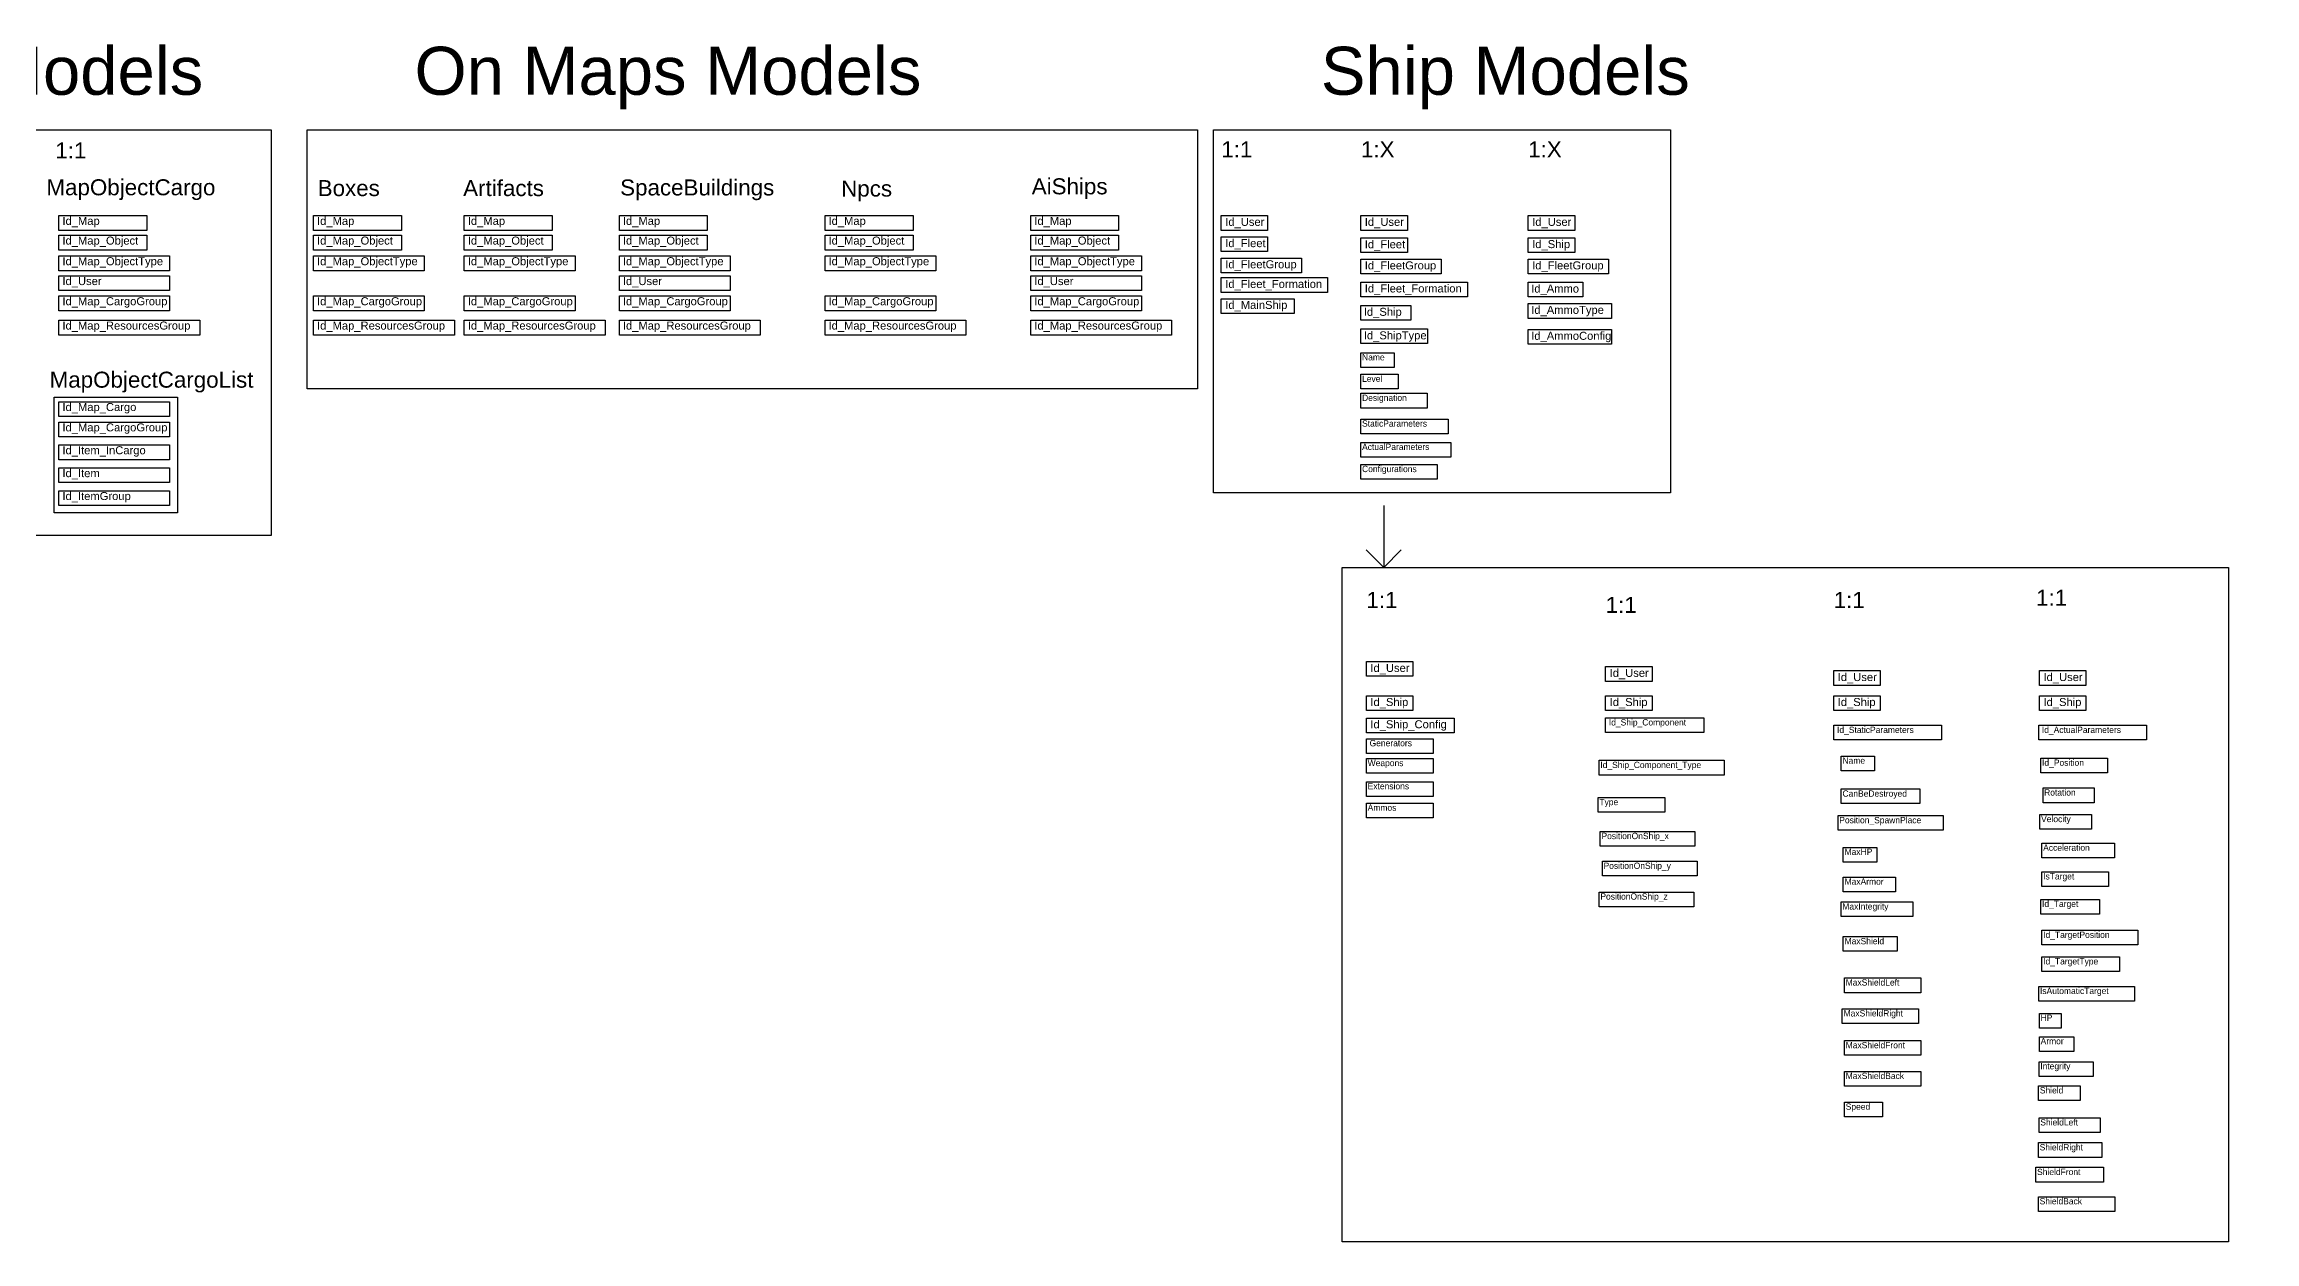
# Model space of a CAD drawing. Header units: millimetres. Extents: x 33057 to 249580, y -15894 to 47997.
# Drawn here: x 55669 to 69482, y 5207 to 12689 of the extents above; entities that cross this region are included whole.
import ezdxf

# ---------------------------------------------------------------- set-up
doc = ezdxf.new("R2010")
doc.units = ezdxf.units.MM
doc.layers.add('Obrys', color=253, linetype='Continuous', lineweight=30)
doc.layers.add('základní', color=4, linetype='Continuous')
doc.styles.get("Standard").update_dxf_attribs({"font": 'arial.ttf'})

msp = doc.modelspace()

# ---------------------------------------------------------------- linework, layer by layer
at = {"layer": 'základní', "color": 215, "lineweight": 30, "true_color": 0xa953a0}
for p, q in [((64039, 9807), (64039, 9419)), ((64039, 9419), (63929, 9529)), ((64039, 9419), (64149, 9529))]:
    msp.add_line(p, q, dxfattribs=at)
at = {"layer": 'základní', "color": 7, "lineweight": 30}
msp.add_lwpolyline([(51964, 12154), (57087, 12154), (57087, 9619), (51964, 9619)], close=True, dxfattribs=at)
at = {"layer": 'základní', "color": 215, "lineweight": 30, "true_color": 0xa953a0}
for points in [[(57313, 12154), (62875, 12154), (62875, 10536), (57313, 10536)], [(64942, 10907), (65463, 10907), (65463, 10815), (64942, 10815)], [(55732, 10484), (56501, 10484), (56501, 9761), (55732, 9761)], [(63780, 9419), (69318, 9419), (69318, 5207), (63780, 5207)]]:
    msp.add_lwpolyline(points, close=True, dxfattribs=at)
at = {"layer": 'základní', "color": 9, "lineweight": 30, "true_color": 0xafd9aa}
msp.add_lwpolyline([(62976, 12154), (65831, 12154), (65831, 9887), (62976, 9887)], close=True, dxfattribs=at)
at = {"layer": 'základní', "color": 31, "lineweight": 30, "true_color": 0xfecc66}
for points in [[(55761, 11618), (56310, 11618), (56310, 11526), (55761, 11526)], [(57352, 11618), (57901, 11618), (57901, 11526), (57352, 11526)], [(58294, 11618), (58844, 11618), (58844, 11526), (58294, 11526)], [(59263, 11618), (59812, 11618), (59812, 11526), (59263, 11526)], [(60549, 11618), (61098, 11618), (61098, 11526), (60549, 11526)], [(61834, 11618), (62383, 11618), (62383, 11526), (61834, 11526)], [(55761, 11496), (56310, 11496), (56310, 11403), (55761, 11403)], [(57352, 11496), (57901, 11496), (57901, 11403), (57352, 11403)], [(58294, 11496), (58844, 11496), (58844, 11403), (58294, 11403)], [(59263, 11496), (59812, 11496), (59812, 11403), (59263, 11403)], [(60549, 11496), (61098, 11496), (61098, 11403), (60549, 11403)], [(61834, 11496), (62383, 11496), (62383, 11403), (61834, 11403)], [(55761, 11366), (56453, 11366), (56453, 11274), (55761, 11274)], [(57352, 11366), (58044, 11366), (58044, 11274), (57352, 11274)], [(58294, 11366), (58987, 11366), (58987, 11274), (58294, 11274)], [(59263, 11366), (59955, 11366), (59955, 11274), (59263, 11274)], [(60549, 11366), (61241, 11366), (61241, 11274), (60549, 11274)], [(61834, 11366), (62526, 11366), (62526, 11274), (61834, 11274)], [(55761, 11242), (56453, 11242), (56453, 11150), (55761, 11150)], [(59263, 11242), (59955, 11242), (59955, 11150), (59263, 11150)], [(61834, 11242), (62526, 11242), (62526, 11150), (61834, 11150)], [(55761, 10455), (56453, 10455), (56453, 10363), (55761, 10363)], [(55761, 10328), (56453, 10328), (56453, 10236), (55761, 10236)], [(55761, 10185), (56453, 10185), (56453, 10093), (55761, 10093)], [(55761, 10042), (56453, 10042), (56453, 9950), (55761, 9950)], [(55761, 9899), (56453, 9899), (56453, 9807), (55761, 9807)]]:
    msp.add_lwpolyline(points, close=True, dxfattribs=at)
at = {"layer": 'základní', "color": 52, "lineweight": 30, "true_color": 0xc8c92d}
for points in [[(63024, 11618), (63314, 11618), (63314, 11526), (63024, 11526)], [(63897, 11618), (64187, 11618), (64187, 11526), (63897, 11526)], [(64942, 11618), (65233, 11618), (65233, 11526), (64942, 11526)], [(55761, 11116), (56453, 11116), (56453, 11024), (55761, 11024)], [(57352, 11116), (58044, 11116), (58044, 11024), (57352, 11024)], [(58294, 11116), (58987, 11116), (58987, 11024), (58294, 11024)], [(59263, 11116), (59955, 11116), (59955, 11024), (59263, 11024)], [(60549, 11116), (61241, 11116), (61241, 11024), (60549, 11024)], [(61834, 11116), (62526, 11116), (62526, 11024), (61834, 11024)], [(55761, 10964), (56641, 10964), (56641, 10872), (55761, 10872)], [(57352, 10964), (58232, 10964), (58232, 10872), (57352, 10872)], [(58294, 10964), (59174, 10964), (59174, 10872), (58294, 10872)], [(59263, 10964), (60143, 10964), (60143, 10872), (59263, 10872)], [(60549, 10964), (61429, 10964), (61429, 10872), (60549, 10872)], [(61834, 10964), (62714, 10964), (62714, 10872), (61834, 10872)], [(63931, 8832), (64222, 8832), (64222, 8740), (63931, 8740)], [(65426, 8800), (65717, 8800), (65717, 8708), (65426, 8708)], [(66851, 8775), (67141, 8775), (67141, 8683), (66851, 8683)], [(68137, 8775), (68427, 8775), (68427, 8683), (68137, 8683)]]:
    msp.add_lwpolyline(points, close=True, dxfattribs=at)
at = {"layer": 'základní', "color": 30, "lineweight": 30, "true_color": 0xf8991e}
for points in [[(63024, 11486), (63314, 11486), (63314, 11394), (63024, 11394)], [(63024, 11353), (63525, 11353), (63525, 11261), (63024, 11261)], [(63897, 11346), (64398, 11346), (64398, 11254), (63897, 11254)], [(64942, 11346), (65444, 11346), (65444, 11254), (64942, 11254)], [(64942, 11202), (65283, 11202), (65283, 11110), (64942, 11110)], [(63897, 11057), (64209, 11057), (64209, 10965), (63897, 10965)], [(63931, 8479), (64480, 8479), (64480, 8387), (63931, 8387)], [(65426, 8481), (66040, 8481), (66040, 8389), (65426, 8389)], [(66852, 8434), (67525, 8434), (67525, 8342), (66852, 8342)], [(68132, 8434), (68806, 8434), (68806, 8342), (68132, 8342)]]:
    msp.add_lwpolyline(points, close=True, dxfattribs=at)
at = {"layer": 'základní', "color": 3, "lineweight": 30}
for points in [[(63897, 11479), (64187, 11479), (64187, 11387), (63897, 11387)], [(64942, 11479), (65233, 11479), (65233, 11387), (64942, 11387)], [(63024, 11231), (63689, 11231), (63689, 11138), (63024, 11138)], [(63897, 11202), (64562, 11202), (64562, 11110), (63897, 11110)], [(63024, 11099), (63480, 11099), (63480, 11007), (63024, 11007)], [(63931, 8618), (64222, 8618), (64222, 8526), (63931, 8526)], [(65426, 8618), (65717, 8618), (65717, 8526), (65426, 8526)], [(66851, 8618), (67141, 8618), (67141, 8526), (66851, 8526)], [(68137, 8618), (68427, 8618), (68427, 8526), (68137, 8526)]]:
    msp.add_lwpolyline(points, close=True, dxfattribs=at)
at = {"layer": 'základní', "lineweight": 30}
for points in [[(64942, 11068), (65463, 11068), (65463, 10976), (64942, 10976)], [(63897, 10910), (64313, 10910), (64313, 10818), (63897, 10818)], [(63897, 10761), (64105, 10761), (64105, 10669), (63897, 10669)], [(63897, 10627), (64129, 10627), (64129, 10535), (63897, 10535)], [(63897, 10508), (64310, 10508), (64310, 10416), (63897, 10416)], [(63931, 8350), (64348, 8350), (64348, 8258), (63931, 8258)], [(63931, 8226), (64348, 8226), (64348, 8134), (63931, 8134)], [(65386, 8215), (66166, 8215), (66166, 8123), (65386, 8123)], [(66898, 8241), (67107, 8241), (67107, 8149), (66898, 8149)], [(68145, 8228), (68562, 8228), (68562, 8136), (68145, 8136)], [(63931, 8081), (64348, 8081), (64348, 7989), (63931, 7989)], [(66898, 8036), (67390, 8036), (67390, 7944), (66898, 7944)], [(68159, 8042), (68479, 8042), (68479, 7950), (68159, 7950)], [(63931, 7947), (64348, 7947), (64348, 7855), (63931, 7855)], [(65379, 7983), (65796, 7983), (65796, 7891), (65379, 7891)], [(68139, 7877), (68463, 7877), (68463, 7784), (68139, 7784)], [(65392, 7770), (65983, 7770), (65983, 7678), (65392, 7678)], [(66878, 7870), (67535, 7870), (67535, 7778), (66878, 7778)], [(66911, 7671), (67120, 7671), (67120, 7579), (66911, 7579)], [(68152, 7697), (68605, 7697), (68605, 7605), (68152, 7605)], [(65406, 7585), (65997, 7585), (65997, 7493), (65406, 7493)], [(66911, 7485), (67238, 7485), (67238, 7393), (66911, 7393)], [(68152, 7518), (68569, 7518), (68569, 7426), (68152, 7426)], [(65386, 7392), (65977, 7392), (65977, 7300), (65386, 7300)], [(66897, 7331), (67346, 7331), (67346, 7238), (66897, 7238)], [(68145, 7346), (68511, 7346), (68511, 7254), (68145, 7254)], [(66911, 7114), (67248, 7114), (67248, 7022), (66911, 7022)], [(68152, 7154), (68752, 7154), (68752, 7061), (68152, 7061)], [(68152, 6988), (68636, 6988), (68636, 6896), (68152, 6896)], [(66918, 6855), (67395, 6855), (67395, 6763), (66918, 6763)], [(68132, 6802), (68730, 6802), (68730, 6710), (68132, 6710)], [(66905, 6663), (67382, 6663), (67382, 6571), (66905, 6571)], [(68137, 6634), (68272, 6634), (68272, 6542), (68137, 6542)], [(66918, 6464), (67395, 6464), (67395, 6372), (66918, 6372)], [(68137, 6488), (68352, 6488), (68352, 6396), (68137, 6396)], [(66918, 6271), (67395, 6271), (67395, 6179), (66918, 6179)], [(68134, 6332), (68473, 6332), (68473, 6240), (68134, 6240)], [(66918, 6079), (67156, 6079), (67156, 5987), (66918, 5987)], [(68131, 6182), (68392, 6182), (68392, 6090), (68131, 6090)], [(68134, 5982), (68517, 5982), (68517, 5889), (68134, 5889)], [(68131, 5826), (68527, 5826), (68527, 5734), (68131, 5734)], [(68114, 5672), (68537, 5672), (68537, 5580), (68114, 5580)], [(68131, 5488), (68607, 5488), (68607, 5396), (68131, 5396)]]:
    msp.add_lwpolyline(points, close=True, dxfattribs=at)
at = {"layer": 'základní', "color": 61, "lineweight": 30, "true_color": 0xe5e878}
for points in [[(63897, 10347), (64443, 10347), (64443, 10255), (63897, 10255)], [(63897, 10201), (64458, 10201), (64458, 10109), (63897, 10109)]]:
    msp.add_lwpolyline(points, close=True, dxfattribs=at)
at = {"layer": 'základní', "color": 217, "lineweight": 30, "true_color": 0x93278f}
msp.add_lwpolyline([(63897, 10063), (64373, 10063), (64373, 9971), (63897, 9971)], close=True, dxfattribs=at)

# ---------------------------------------------------------------- texts
at = {"layer": 'Obrys', "color": 114, "true_color": 0x139b48, "attachment_point": 1}
for s, width, heights, insert, char_height in [('Maps Objects Models', 4460.52, [639], (52634, 12673), 300), ('On Maps Models', 4460.52, [639], (57983, 12673), 300), ('Ship Models', 4460.52, [639], (63646, 12673), 300), ('MapObjectCargo', 383.88, [80.7], (55683, 11845), 100), ('Boxes', 383.88, [80.7], (57378, 11840), 100), ('Artifacts', 383.88, [80.7], (58287, 11840), 100), ('SpaceBuildings', 383.88, [80.7], (59268, 11844), 100), ('Npcs', 383.88, [80.7], (60649, 11837), 100), ('AiShips', 383.88, [80.7], (61840, 11851), 100), ('Id_Map', 383.88, [80.7], (55783, 11610), 50), ('Id_Map', 383.88, [80.7], (57374, 11610), 50), ('Id_Map', 383.88, [80.7], (58316, 11610), 50), ('Id_Map', 383.88, [80.7], (59285, 11610), 50), ('Id_Map', 383.88, [80.7], (60570, 11610), 50), ('Id_Map', 383.88, [80.7], (61856, 11610), 50), ('Id_Map_Object', 383.88, [80.7], (55783, 11487), 50), ('Id_Map_Object', 383.88, [80.7], (57374, 11487), 50), ('Id_Map_Object', 383.88, [80.7], (58316, 11487), 50), ('Id_Map_Object', 383.88, [80.7], (59285, 11487), 50), ('Id_Map_Object', 383.88, [80.7], (60570, 11487), 50), ('Id_Map_Object', 383.88, [80.7], (61856, 11487), 50), ('Id_Map_ObjectType', 383.88, [80.7], (55783, 11358), 50), ('Id_Map_ObjectType', 383.88, [80.7], (57374, 11358), 50), ('Id_Map_ObjectType', 383.88, [80.7], (58316, 11358), 50), ('Id_Map_ObjectType', 383.88, [80.7], (59285, 11358), 50), ('Id_Map_ObjectType', 383.88, [80.7], (60570, 11358), 50), ('Id_Map_ObjectType', 383.88, [80.7], (61856, 11358), 50), ('Id_User', 383.88, [80.7], (55783, 11234), 50), ('Id_User', 383.88, [80.7], (59285, 11234), 50), ('Id_User', 383.88, [80.7], (61856, 11234), 50), ('Id_Ammo', 383.88, [80.7], (64961, 11187), 50), ('Id_AmmoType', 383.88, [80.7], (64961, 11054), 50), ('Id_Ship', 383.88, [80.7], (63915, 11042), 50), ('Id_ShipType', 383.88, [80.7], (63915, 10895), 50), ('MapObjectCargoList', 383.88, [80.7], (55703, 10643), 100), ('{\\fCascadia Mono|b0|i0|c238|p49;\\H0.79167x;\\C96;\\c32768;Name}', 383.88, [80.7], (63904, 10753), 50), ('{\\fCascadia Mono|b0|i0|c238|p49;\\H0.79167x;\\C96;\\c32768;Level}', 383.88, [80.7], (63904, 10619), 50), ('{\\fCascadia Mono|b0|i0|c238|p49;\\H0.79167x;\\C96;\\c32768;Designation}', 383.88, [80.7], (63904, 10500), 50), ('Id_Map_Cargo', 383.88, [80.7], (55783, 10447), 50), ('Id_Map_CargoGroup', 383.88, [80.7], (55783, 10320), 50), ('{\\fCascadia Mono|b0|i0|c238|p49;\\H0.79167x;\\C96;\\c32768;StaticParameters}', 383.88, [80.7], (63904, 10339), 50), ('Id_Item_InCargo', 383.88, [80.7], (55783, 10177), 50), ('{\\fCascadia Mono|b0|i0|c238|p49;\\H0.79167x;\\C96;\\c32768;ActualParameters}', 383.88, [80.7], (63904, 10193), 50), ('Id_Item', 383.88, [80.7], (55783, 10034), 50), ('{\\fCascadia Mono|b0|i0|c238|p49;\\H0.79167x;\\C96;\\c32768;Configurations}', 383.88, [80.7], (63904, 10055), 50), ('Id_ItemGroup', 383.88, [80.7], (55783, 9891), 50), ('{\\fCascadia Mono|b0|i0|c238|p49;\\H0.79167x;\\C96;\\c32768;Id_Position}', 383.88, [80.7], (68153, 8220), 50), ('{\\fCascadia Mono|b0|i0|c238|p49;\\H0.79167x;\\C96;\\c32768;Extensions}', 383.88, [80.7], (63939, 8073), 50), ('{\\fCascadia Mono|b0|i0|c238|p49;\\H0.79167x;\\C96;\\c32768;CanBeDestroyed}', 383.88, [80.7], (66906, 8027), 50), ('{\\fCascadia Mono|b0|i0|c238|p49;\\H0.79167x;\\C96;\\c32768;Rotation}', 383.88, [80.7], (68166, 8034), 50), ('{\\fCascadia Mono|b0|i0|c238|p49;\\H0.79167x;\\C96;\\c32768;Ammos}', 383.88, [80.7], (63939, 7939), 50), ('{\\fCascadia Mono|b0|i0|c238|p49;\\H0.79167x;\\C96;\\c32768;Type}', 383.88, [80.7], (65387, 7974), 50), ('{\\fCascadia Mono|b0|i0|c238|p49;\\H0.79167x;\\C96;\\c32768;PositionOnShip_x}', 383.88, [80.7], (65400, 7762), 50), ('{\\fCascadia Mono|b0|i0|c238|p49;\\H0.79167x;\\C96;\\c32768;Position_SpawnPlace}', 383.88, [80.7], (66886, 7861), 50), ('{\\fCascadia Mono|b0|i0|c238|p49;\\H0.79167x;\\C96;\\c32768;Velocity}', 383.88, [80.7], (68147, 7868), 50), ('{\\fCascadia Mono|b0|i0|c238|p49;\\H0.79167x;\\C96;\\c32768;MaxHP}', 383.88, [80.7], (66919, 7663), 50), ('{\\fCascadia Mono|b0|i0|c238|p49;\\H0.79167x;\\C96;\\c32768;Acceleration}', 383.88, [80.7], (68160, 7689), 50), ('{\\fCascadia Mono|b0|i0|c238|p49;\\H0.79167x;\\C96;\\c32768;PositionOnShip_y}', 383.88, [80.7], (65413, 7576), 50), ('{\\fCascadia Mono|b0|i0|c238|p49;\\H0.79167x;\\C96;\\c32768;MaxArmor}', 436.59, [80.7], (66919, 7477), 50), ('{\\fCascadia Mono|b0|i0|c238|p49;\\H0.79167x;\\C96;\\c32768;IsTarget}', 383.88, [80.7], (68160, 7510), 50), ('{\\fCascadia Mono|b0|i0|c238|p49;\\H0.79167x;\\C96;\\c32768;PositionOnShip_z}', 383.88, [80.7], (65393, 7384), 50), ('{\\fCascadia Mono|b0|i0|c238|p49;\\H0.79167x;\\C96;\\c32768;MaxIntegrity}', 383.88, [80.7], (66905, 7322), 50), ('{\\fCascadia Mono|b0|i0|c238|p49;\\H0.79167x;\\C96;\\c32768;Id_Target}', 383.88, [80.7], (68153, 7338), 50), ('{\\fCascadia Mono|b0|i0|c238|p49;\\H0.79167x;\\C96;\\c32768;MaxShield}', 383.88, [80.7], (66919, 7105), 50), ('{\\fCascadia Mono|b0|i0|c238|p49;\\H0.79167x;\\C96;\\c32768;Id_TargetPosition}', 383.88, [80.7], (68160, 7145), 50), ('{\\fCascadia Mono|b0|i0|c238|p49;\\H0.79167x;\\C96;\\c32768;Id_TargetType}', 383.88, [80.7], (68160, 6979), 50), ('{\\fCascadia Mono|b0|i0|c238|p49;\\H0.79167x;\\C96;\\c32768;MaxShieldLeft}', 383.88, [80.7], (66926, 6847), 50), ('{\\fCascadia Mono|b0|i0|c238|p49;\\H0.79167x;\\C96;\\c32768;IsAutomaticTarget}', 383.88, [80.7], (68140, 6794), 50), ('{\\fCascadia Mono|b0|i0|c238|p49;\\H0.79167x;\\C96;\\c32768;MaxShieldRight}', 383.88, [80.7], (66913, 6654), 50), ('{\\fCascadia Mono|b0|i0|c238|p49;\\H0.79167x;\\C96;\\c32768;HP}', 383.88, [80.7], (68144, 6626), 50), ('{\\fCascadia Mono|b0|i0|c238|p49;\\H0.79167x;\\C96;\\c32768;MaxShieldFront}', 383.88, [80.7], (66926, 6455), 50), ('{\\fCascadia Mono|b0|i0|c238|p49;\\H0.79167x;\\C96;\\c32768;Armor}', 383.88, [80.7], (68144, 6480), 50), ('{\\fCascadia Mono|b0|i0|c238|p49;\\H0.79167x;\\C96;\\c32768;MaxShieldBack}', 383.88, [80.7], (66926, 6263), 50), ('{\\fCascadia Mono|b0|i0|c238|p49;\\H0.79167x;\\C96;\\c32768;Integrity}', 383.88, [80.7], (68142, 6324), 50), ('{\\fCascadia Mono|b0|i0|c238|p49;\\H0.79167x;\\C96;\\c32768;Shield}', 383.88, [80.7], (68139, 6173), 50), ('{\\fCascadia Mono|b0|i0|c238|p49;\\H0.79167x;\\C96;\\c32768;Speed}', 383.88, [80.7], (66926, 6071), 50), ('{\\fCascadia Mono|b0|i0|c238|p49;\\H0.79167x;\\C96;\\c32768;ShieldLeft}', 383.88, [80.7], (68142, 5973), 50), ('{\\fCascadia Mono|b0|i0|c238|p49;\\H0.79167x;\\C96;\\c32768;ShieldRight}', 383.88, [80.7], (68138, 5817), 50), ('{\\fCascadia Mono|b0|i0|c238|p49;\\H0.79167x;\\C96;\\c32768;ShieldFront}', 383.88, [80.7], (68122, 5663), 50), ('{\\fCascadia Mono|b0|i0|c238|p49;\\H0.79167x;\\C96;\\c32768;ShieldBack}', 383.88, [80.7], (68138, 5480), 50)]:
    msp.add_mtext_dynamic_manual_height_columns(s, width=width, gutter_width=12.5, heights=heights, dxfattribs=dict(at, insert=insert, char_height=char_height))
at = {"layer": 'Obrys', "color": 252, "true_color": 0x939598, "char_height": 100, "attachment_point": 1}
for s, insert in [('1:1', (55738, 12075)), ('1:1', (63024, 12082)), ('1:X', (63897, 12082)), ('1:X', (64942, 12082)), ('1:1', (63931, 9267)), ('1:1', (66851, 9267)), ('1:1', (68116, 9281)), ('1:1', (65426, 9236))]:
    msp.add_mtext_dynamic_manual_height_columns(s, width=255.44, gutter_width=12.5, heights=[81.4], dxfattribs=dict(at, insert=insert))
at = {"layer": 'Obrys', "color": 52, "true_color": 0xc8c92d, "char_height": 50, "attachment_point": 1}
for s, insert in [('Id_User', (63049, 11604)), ('Id_User', (63921, 11604)), ('Id_User', (64967, 11604)), ('Id_Map_CargoGroup', (55783, 11108)), ('Id_Map_CargoGroup', (57374, 11108)), ('Id_Map_CargoGroup', (58316, 11108)), ('Id_Map_CargoGroup', (59285, 11108)), ('Id_Map_CargoGroup', (60570, 11108)), ('Id_Map_CargoGroup', (61856, 11108)), ('Id_Map_ResourcesGroup', (55783, 10956)), ('Id_Map_ResourcesGroup', (57374, 10956)), ('Id_Map_ResourcesGroup', (58316, 10956)), ('Id_Map_ResourcesGroup', (59285, 10956)), ('Id_Map_ResourcesGroup', (60570, 10956)), ('Id_Map_ResourcesGroup', (61856, 10956)), ('Id_User', (63956, 8817)), ('Id_User', (65451, 8786)), ('Id_User', (66876, 8760)), ('Id_User', (68162, 8760))]:
    msp.add_mtext_dynamic_manual_height_columns(s, width=383.88, gutter_width=12.5, heights=[80.7], dxfattribs=dict(at, insert=insert))
at = {"layer": 'Obrys', "color": 3, "char_height": 50, "attachment_point": 1}
for s, insert in [('Id_Fleet', (63049, 11471)), ('Id_Fleet', (63921, 11464)), ('Id_Ship', (64967, 11465)), ('Id_FleetGroup', (63049, 11339)), ('Id_FleetGroup', (63921, 11332)), ('Id_FleetGroup', (64967, 11332)), ('Id_Fleet_Formation', (63049, 11216)), ('Id_Fleet_Formation', (63921, 11188)), ('Id_MainShip', (63049, 11085)), ('Id_Ship', (63956, 8604)), ('Id_Ship', (65451, 8604)), ('Id_Ship', (66876, 8604)), ('Id_Ship', (68162, 8604)), ('Id_Ship_Config', (63956, 8465)), ('{\\fCascadia Mono|b0|i0|c238|p49;\\H0.79167x;\\C96;\\c32768;Id_Ship_Component}', (65446, 8472)), ('{\\fCascadia Mono|b0|i0|c238|p49;\\H0.79167x;\\C96;\\c32768;Id_StaticParameters}', (66872, 8425)), ('{\\fCascadia Mono|b0|i0|c238|p49;\\H0.79167x;\\C96;\\c32768;Id_ActualParameters}', (68152, 8425))]:
    msp.add_mtext_dynamic_manual_height_columns(s, width=383.88, gutter_width=12.5, heights=[80.7], dxfattribs=dict(at, insert=insert))
at = {"layer": 'Obrys', "color": 215, "true_color": 0xa953a0, "insert": (64961, 10892), "char_height": 50, "attachment_point": 1}
msp.add_mtext_dynamic_manual_height_columns('Id_AmmoConfig', width=383.88, gutter_width=12.5, heights=[80.7], dxfattribs=at)
at = {"layer": 'Obrys', "color": 30, "true_color": 0xf8991e, "char_height": 50, "attachment_point": 1}
for s, insert in [('{\\fCascadia Mono|b0|i0|c238|p49;\\H0.79167x;\\C96;\\c32768;Generators}', (63951, 8342)), ('{\\fCascadia Mono|b0|i0|c238|p49;\\H0.79167x;\\C96;\\c32768;Weapons}', (63939, 8218)), ('{\\fCascadia Mono|b0|i0|c238|p49;\\H0.79167x;\\C96;\\c32768;Id_Ship_Component_Type}', (65393, 8206)), ('{\\fCascadia Mono|b0|i0|c238|p49;\\H0.79167x;\\C96;\\c32768;Name}', (66906, 8233))]:
    msp.add_mtext_dynamic_manual_height_columns(s, width=383.88, gutter_width=12.5, heights=[80.7], dxfattribs=dict(at, insert=insert))

doc.saveas('drawing.dxf')
